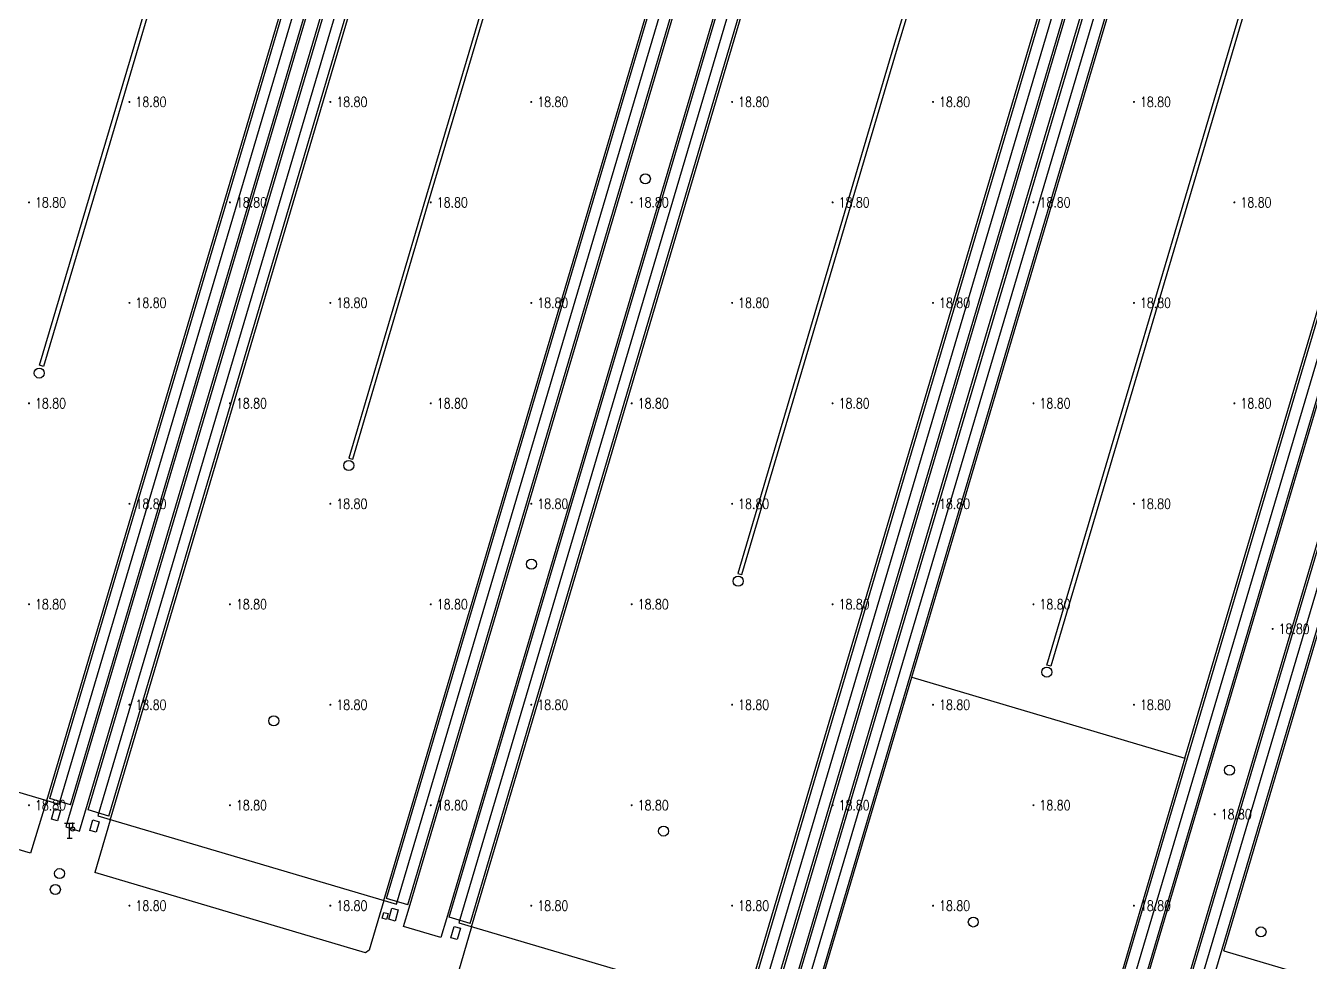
# Model space of a CAD drawing. Extents: x 404846 to 408477, y 3390929 to 3392894.
# Drawn here: x 407141 to 407268.9, y 3391408.7 to 3391502 of the extents above; entities that cross this region are included whole.
import ezdxf
from ezdxf.enums import TextEntityAlignment as Align

# ---------------------------------------------------------------- set-up
doc = ezdxf.new("R2010")
doc.units = 0
doc.header["$LTSCALE"] = 0.5
doc.header["$PDSIZE"] = 0.2
doc.layers.get('0').update_dxf_attribs({"linetype": 'CONTINUOUS'})
for name, color, linetype in [('3221', 6, 'CONTINUOUS'), ('DLSS', 4, 'CONTINUOUS'), ('FZTZ', 7, 'CONTINUOUS'), ('GCD', 1, 'CONTINUOUS'), ('GXYZ', 2, 'CONTINUOUS'), ('SXSS', 5, 'CONTINUOUS'), ('ZBTZ', 3, 'CONTINUOUS')]:
    doc.layers.add(name, color=color, linetype=linetype)
doc.styles.add('HZ', font='rs.shx', dxfattribs={"width": 0.8, "bigfont": 'hztxt.shx'})
doc.linetypes.add('1161', pattern='A,0,[149,AAA.SHX,S=0.15,R=0,X=0,Y=0],-1.6', length=1.6)

# ---------------------------------------------------------------- blocks, each defined once
blk = doc.blocks.new('gc063')
for p, q in [((-1, 3), (1, 3)), ((0, 0), (0, 3)), ((0.6, 3), (0.6, 2.2)), ((-0.5, 0), (0.5, 0))]:
    blk.add_line(p, q)
blk.add_circle((0.6, 1.8), 0.4)
blk.add_point((0.6, 3))
blk.add_point((0.6, 3))
blk = doc.blocks.new('GC200')
at = {"linetype": 'Continuous', "const_width": 0.2, "flags": 128}
blk.add_lwpolyline([(-0.1, 0, 1), (0.1, 0, 1)], format="xyb", close=True, dxfattribs=at)
blk = doc.blocks.new('gc188')
blk.add_circle((0, 0), 1)

msp = doc.modelspace()

# ---------------------------------------------------------------- linework, layer by layer
at = {"layer": '3221', "color": 6}
for points in [[(407234.327, 3391837.018, 18.856), (407229.106, 3391819.399, 19.16), (407206.274, 3391742.353, 18.808), (407162.437, 3391594.534, 18.759), (407162.436, 3391594.529, 18.759), (407114.642, 3391433.28, 18.971), (407144.364, 3391424.47, 18.971), (407192.157, 3391585.72, 18.759), (407235.995, 3391733.539, 18.808), (407264.05, 3391828.21, 18.856)], [(407267.879, 3391827.041, 18.936), (407262.683, 3391809.506, 18.936), (407195.338, 3391582.452, 18.722), (407148.218, 3391423.329, 18.971), (407177.942, 3391414.527, 18.971), (407225.062, 3391573.65, 18.722), (407292.406, 3391800.698, 18.936), (407297.602, 3391818.233, 18.936)], [(407303.8, 3391816.377, 18.932), (407298.633, 3391798.916, 18.932), (407231.278, 3391571.808, 18.722), (407222.971, 3391543.756, 18.87), (407184.159, 3391412.686, 18.971), (407213.883, 3391403.884, 18.971), (407252.696, 3391534.954, 18.87), (407261.001, 3391563.001, 18.722), (407323.097, 3391772.378, 18.812), (407328.359, 3391790.12, 18.896), (407333.525, 3391807.581, 18.816)], [(407217.722, 3391402.748, 18.971), (407335.51, 3391800.176, 18.825), (407336.757, 3391799.807, 18.825), (407365.227, 3391791.383, 18.825), (407247.438, 3391393.948, 18.971), (407217.722, 3391402.748, 18.971)], [(407253.652, 3391392.054, 18.971), (407367.759, 3391776.975, 18.886), (407396.218, 3391768.539, 18.886), (407397.498, 3391768.159, 18.886), (407283.391, 3391383.238, 19.062)]]:
    msp.add_polyline3d(points, close=True, dxfattribs=at)
at = {"layer": 'FZTZ', "linetype": 'Continuous', "flags": 128}
for points, elevation in [([(407143.882, 3391424.039), (407144.49, 3391423.866), (407144.189, 3391422.811), (407143.581, 3391422.985), (407143.882, 3391424.039)], 20.01), ([(407147.722, 3391422.913), (407148.33, 3391422.74), (407148.029, 3391421.685), (407147.422, 3391421.859), (407147.722, 3391422.913)], 20.01), ([(407177.121, 3391413.591), (407176.96, 3391413.005), (407176.531, 3391413.123), (407176.692, 3391413.709), (407177.121, 3391413.591)], 20.323), ([(407177.483, 3391414.134), (407178.104, 3391413.964), (407177.798, 3391412.85), (407177.177, 3391413.021), (407177.483, 3391414.134)], 20.287), ([(407183.678, 3391412.316), (407184.299, 3391412.146), (407183.983, 3391410.997), (407183.362, 3391411.167), (407183.678, 3391412.316)], 20.287)]:
    msp.add_lwpolyline(points, close=True, dxfattribs=dict(at, elevation=elevation))
at = {"layer": 'SXSS', "linetype": 'Continuous', "flags": 128}
for points, elevation in [([(407239.835, 3391795.199), (407220.83, 3391731.099), (407185.568, 3391612.251), (407180.125, 3391593.962), (407175.654, 3391578.858), (407171.933, 3391566.36), (407165.868, 3391545.88), (407161.339, 3391530.625), (407156.012, 3391512.666), (407149.4, 3391490.281), (407142.792, 3391468.055), (407142.408, 3391468.169), (407149.016, 3391490.395), (407155.629, 3391512.779), (407160.955, 3391530.738), (407165.484, 3391545.994), (407171.55, 3391566.474), (407175.271, 3391578.972), (407179.741, 3391594.076), (407185.184, 3391612.365), (407220.447, 3391731.212), (407239.451, 3391795.313), (407239.835, 3391795.199)], 18.762), ([(407222.721, 3391626.11), (407215.867, 3391603.003), (407206.936, 3391572.827), (407191.419, 3391520.464), (407180.658, 3391484.197), (407173.203, 3391458.921), (407173.587, 3391458.808), (407181.041, 3391484.083), (407191.803, 3391520.351), (407207.319, 3391572.713), (407216.25, 3391602.889), (407223.104, 3391625.996), (407249.162, 3391713.835), (407270.608, 3391786.132), (407270.225, 3391786.245), (407248.778, 3391713.949), (407222.721, 3391626.11)], 18.868), ([(407212.32, 3391447.345), (407227.812, 3391499.775), (407232.122, 3391514.045), (407240.69, 3391542.882), (407250.997, 3391577.811), (407255.306, 3391592.382), (407292.126, 3391716.668), (407309.302, 3391774.673), (407308.918, 3391774.787), (407291.743, 3391716.782), (407254.923, 3391592.496), (407250.613, 3391577.925), (407240.306, 3391542.996), (407231.739, 3391514.158), (407227.428, 3391499.888), (407211.937, 3391447.458), (407212.32, 3391447.345)], 18.831), ([(407290.032, 3391596.613), (407285.238, 3391580.297), (407274.532, 3391544.331), (407271.806, 3391535.157), (407262.537, 3391503.978), (407243.083, 3391438.214), (407242.699, 3391438.328), (407262.154, 3391504.091), (407271.423, 3391535.271), (407274.149, 3391544.445), (407284.855, 3391580.41), (407289.648, 3391596.726), (407318.373, 3391693.689), (407324.642, 3391714.831), (407333.041, 3391743.091), (407337.846, 3391759.266), (407338.229, 3391759.152), (407333.425, 3391742.977), (407325.025, 3391714.717), (407318.757, 3391693.575), (407290.032, 3391596.613)], 18.914)]:
    msp.add_lwpolyline(points, close=True, dxfattribs=dict(at, elevation=elevation))
at = {"layer": 'ZBTZ', "linetype": '1161', "flags": 128}
for points, elevation in [([(407146.4, 3391421.808), (407194.08, 3391582.824), (407261.436, 3391809.875), (407267.188, 3391829.286), (407265.83, 3391829.68), (407237.231, 3391733.173), (407193.403, 3391585.351), (407145.028, 3391422.239), (407146.4, 3391421.808)], 18.881), ([(407336.541, 3391799.871), (407333.228, 3391788.678), (407327.966, 3391770.934), (407265.87, 3391561.558), (407257.565, 3391533.512), (407218.753, 3391402.442), (407216.722, 3391403.044), (407255.535, 3391534.113), (407263.84, 3391562.159), (407325.936, 3391771.536), (407331.198, 3391789.279), (407334.51, 3391800.472), (407336.541, 3391799.871)], 18.847), ([(407366.255, 3391791.078), (407362.94, 3391779.876), (407357.675, 3391762.123), (407295.582, 3391552.753), (407287.278, 3391524.713), (407248.466, 3391393.644), (407246.377, 3391394.262), (407285.189, 3391525.332), (407293.493, 3391553.372), (407355.587, 3391762.743), (407360.852, 3391780.494), (407364.166, 3391791.697), (407366.255, 3391791.078)], 18.847), ([(407368.822, 3391776.66), (407254.75, 3391392.005), (407252.676, 3391392.621), (407366.748, 3391777.275), (407368.822, 3391776.66)], 18.904)]:
    msp.add_lwpolyline(points, close=True, dxfattribs=dict(at, elevation=elevation))
for points, elevation in [([(407143.417, 3391425.033), (407191.134, 3391586.023), (407234.934, 3391733.853), (407262.9, 3391828.223)], 18.817), ([(407145.483, 3391424.421), (407193.2, 3391585.411), (407237.035, 3391733.231), (407265.001, 3391827.601)], 18.849), ([(407147.249, 3391423.909), (407194.289, 3391582.763), (407261.639, 3391809.815), (407266.75, 3391827.065)], 18.891), ([(407149.292, 3391423.304), (407196.332, 3391582.157), (407263.733, 3391809.195), (407268.844, 3391826.444)], 18.891), ([(407298.836, 3391817.868), (407299.407, 3391819.817), (407303.123, 3391818.654), (407297.38, 3391799.287), (407230.029, 3391572.178), (407221.722, 3391544.126), (407182.91, 3391413.056)], 18.882), ([(407176.948, 3391415.081), (407223.997, 3391573.965), (407291.357, 3391801.009), (407296.488, 3391818.324)], 18.891), ([(407179.058, 3391414.456), (407226.107, 3391573.34), (407293.45, 3391800.389), (407298.58, 3391817.704)], 18.891), ([(407179.19, 3391414.158), (407226.309, 3391573.28), (407293.64, 3391800.333), (407298.836, 3391817.868)], 18.891), ([(407183.2, 3391413.237), (407221.939, 3391544.061), (407230.246, 3391572.114), (407297.591, 3391799.225), (407302.665, 3391816.37)], 18.886), ([(407185.288, 3391412.619), (407223.997, 3391543.452), (407232.304, 3391571.504), (407299.683, 3391798.605), (407304.757, 3391815.751)], 18.886), ([(407212.909, 3391404.427), (407251.653, 3391535.263), (407259.958, 3391563.31), (407322.007, 3391772.625), (407327.287, 3391790.437), (407332.405, 3391807.591)], 18.852), ([(407214.986, 3391403.812), (407253.729, 3391534.648), (407262.034, 3391562.695), (407324.114, 3391772.093), (407329.37, 3391789.821), (407334.483, 3391806.971)], 18.839), ([(407215.128, 3391403.516), (407253.94, 3391534.585), (407262.245, 3391562.632), (407324.301, 3391771.998), (407329.566, 3391789.763), (407333.46, 3391802.845)], 18.859), ([(407334.274, 3391800.542), (407319.008, 3391749.051), (407313.065, 3391729.054), (407302.95, 3391695.032), (407291.026, 3391654.663), (407274.291, 3391598.238), (407262.104, 3391557.178), (407235.433, 3391467.148), (407224.037, 3391428.605), (407216.512, 3391403.058), (407215.128, 3391403.516)], 18.876), ([(407251.913, 3391791.961), (407234.713, 3391733.919), (407190.909, 3391586.09), (407143.09, 3391424.821)], 18.841), ([(407149.433, 3391422.884), (407196.609, 3391582.075), (407258.322, 3391790.16)], 18.87), ([(407176.682, 3391414.9), (407223.801, 3391574.023), (407285.453, 3391781.926)], 18.87), ([(407251.854, 3391390.554), (407367.061, 3391779.273), (407363.309, 3391780.413), (407248.059, 3391391.676)], 18.786), ([(407185.408, 3391412.259), (407224.222, 3391543.385), (407232.529, 3391571.437), (407294.243, 3391779.43)], 18.869), ([(407260.315, 3391409.874), (407367.475, 3391771.36), (407369.028, 3391776.599)], 18.945), ([(407212.603, 3391404.169), (407251.401, 3391535.337), (407259.707, 3391563.384), (407321.39, 3391771.379)], 18.832), ([(407229.258, 3391437.124), (407257.782, 3391533.448), (407266.087, 3391561.494), (407325.924, 3391763.255)], 18.836), ([(407256.429, 3391429.078), (407284.953, 3391525.402), (407293.256, 3391553.442), (407353.123, 3391755.266)], 18.836), ([(407256.429, 3391429.078), (407244.729, 3391389.357), (407244.332, 3391389.056), (407217.367, 3391397.074), (407229.258, 3391437.124)], 18.873), ([(407229.258, 3391437.124), (407256.429, 3391429.078)], 18.944), ([(407143.09, 3391424.821), (407141.51, 3391419.597), (407114.295, 3391427.639), (407115.861, 3391432.918)], 18.893), ([(407145.483, 3391424.421), (407143.417, 3391425.033)], 18.939), ([(407149.292, 3391423.304), (407147.249, 3391423.909)], 18.971), ([(407149.433, 3391422.884), (407147.894, 3391417.696)], 18.971), ([(407176.682, 3391414.9), (407175.237, 3391409.956), (407174.867, 3391409.692), (407147.894, 3391417.696)], 18.971), ([(407179.058, 3391414.456), (407176.948, 3391415.081)], 18.971), ([(407182.91, 3391413.056), (407182.371, 3391411.208), (407178.637, 3391412.314), (407179.19, 3391414.158)], 18.971), ([(407185.288, 3391412.619), (407183.2, 3391413.237)], 18.971), ([(407185.408, 3391412.259), (407183.884, 3391407.033), (407211.068, 3391398.983)], 18.971), ([(407260.315, 3391409.874), (407287.505, 3391401.814)], 19.062)]:
    msp.add_lwpolyline(points, dxfattribs=dict(at, elevation=elevation))

# ---------------------------------------------------------------- block references
at = {"layer": 'DLSS', "linetype": 'Continuous', "xscale": 0.5, "yscale": 0.5}
msp.add_blockref('gc063', (407145.4, 3391421.106, 19.088), dxfattribs=at)
at = {"layer": 'GCD', "linetype": 'Continuous'}
ref = msp.add_blockref('GC200', (407151.358, 3391494.379, 18.8), dxfattribs=dict(at, xscale=0.5, yscale=0.5, zscale=0.5))
ref.add_attrib('height', '18.80', dxfattribs={"linetype": 'Continuous', "height": 1, "style": 'HZ', "width": 0.8}).set_placement((407151.958, 3391494.379, 18.8), align=Align.MIDDLE_LEFT)
ref = msp.add_blockref('GC200', (407171.358, 3391494.379, 18.8), dxfattribs=dict(at, xscale=0.5, yscale=0.5, zscale=0.5))
ref.add_attrib('height', '18.80', dxfattribs={"linetype": 'Continuous', "height": 1, "style": 'HZ', "width": 0.8}).set_placement((407171.958, 3391494.379, 18.8), align=Align.MIDDLE_LEFT)
ref = msp.add_blockref('GC200', (407191.358, 3391494.379, 18.8), dxfattribs=dict(at, xscale=0.5, yscale=0.5, zscale=0.5))
ref.add_attrib('height', '18.80', dxfattribs={"linetype": 'Continuous', "height": 1, "style": 'HZ', "width": 0.8}).set_placement((407191.958, 3391494.379, 18.8), align=Align.MIDDLE_LEFT)
ref = msp.add_blockref('GC200', (407211.358, 3391494.379, 18.8), dxfattribs=dict(at, xscale=0.5, yscale=0.5, zscale=0.5))
ref.add_attrib('height', '18.80', dxfattribs={"linetype": 'Continuous', "height": 1, "style": 'HZ', "width": 0.8}).set_placement((407211.958, 3391494.379, 18.8), align=Align.MIDDLE_LEFT)
ref = msp.add_blockref('GC200', (407231.358, 3391494.379, 18.8), dxfattribs=dict(at, xscale=0.5, yscale=0.5, zscale=0.5))
ref.add_attrib('height', '18.80', dxfattribs={"linetype": 'Continuous', "height": 1, "style": 'HZ', "width": 0.8}).set_placement((407231.958, 3391494.379, 18.8), align=Align.MIDDLE_LEFT)
ref = msp.add_blockref('GC200', (407251.358, 3391494.379, 18.8), dxfattribs=dict(at, xscale=0.5, yscale=0.5, zscale=0.5))
ref.add_attrib('height', '18.80', dxfattribs={"linetype": 'Continuous', "height": 1, "style": 'HZ', "width": 0.8}).set_placement((407251.958, 3391494.379, 18.8), align=Align.MIDDLE_LEFT)
ref = msp.add_blockref('GC200', (407141.358, 3391484.379, 18.8), dxfattribs=dict(at, xscale=0.5, yscale=0.5, zscale=0.5))
ref.add_attrib('height', '18.80', dxfattribs={"linetype": 'Continuous', "height": 1, "style": 'HZ', "width": 0.8}).set_placement((407141.958, 3391484.379, 18.8), align=Align.MIDDLE_LEFT)
ref = msp.add_blockref('GC200', (407161.358, 3391484.379, 18.8), dxfattribs=dict(at, xscale=0.5, yscale=0.5, zscale=0.5))
ref.add_attrib('height', '18.80', dxfattribs={"linetype": 'Continuous', "height": 1, "style": 'HZ', "width": 0.8}).set_placement((407161.958, 3391484.379, 18.8), align=Align.MIDDLE_LEFT)
ref = msp.add_blockref('GC200', (407181.358, 3391484.379, 18.8), dxfattribs=dict(at, xscale=0.5, yscale=0.5, zscale=0.5))
ref.add_attrib('height', '18.80', dxfattribs={"linetype": 'Continuous', "height": 1, "style": 'HZ', "width": 0.8}).set_placement((407181.958, 3391484.379, 18.8), align=Align.MIDDLE_LEFT)
ref = msp.add_blockref('GC200', (407201.358, 3391484.379, 18.8), dxfattribs=dict(at, xscale=0.5, yscale=0.5, zscale=0.5))
ref.add_attrib('height', '18.80', dxfattribs={"linetype": 'Continuous', "height": 1, "style": 'HZ', "width": 0.8}).set_placement((407201.958, 3391484.379, 18.8), align=Align.MIDDLE_LEFT)
ref = msp.add_blockref('GC200', (407221.358, 3391484.379, 18.8), dxfattribs=dict(at, xscale=0.5, yscale=0.5, zscale=0.5))
ref.add_attrib('height', '18.80', dxfattribs={"linetype": 'Continuous', "height": 1, "style": 'HZ', "width": 0.8}).set_placement((407221.958, 3391484.379, 18.8), align=Align.MIDDLE_LEFT)
ref = msp.add_blockref('GC200', (407241.358, 3391484.379, 18.8), dxfattribs=dict(at, xscale=0.5, yscale=0.5, zscale=0.5))
ref.add_attrib('height', '18.80', dxfattribs={"linetype": 'Continuous', "height": 1, "style": 'HZ', "width": 0.8}).set_placement((407241.958, 3391484.379, 18.8), align=Align.MIDDLE_LEFT)
ref = msp.add_blockref('GC200', (407261.358, 3391484.379, 18.8), dxfattribs=dict(at, xscale=0.5, yscale=0.5, zscale=0.5))
ref.add_attrib('height', '18.80', dxfattribs={"linetype": 'Continuous', "height": 1, "style": 'HZ', "width": 0.8}).set_placement((407261.958, 3391484.379, 18.8), align=Align.MIDDLE_LEFT)
ref = msp.add_blockref('GC200', (407151.358, 3391474.379, 18.8), dxfattribs=dict(at, xscale=0.5, yscale=0.5, zscale=0.5))
ref.add_attrib('height', '18.80', dxfattribs={"linetype": 'Continuous', "height": 1, "style": 'HZ', "width": 0.8}).set_placement((407151.958, 3391474.379, 18.8), align=Align.MIDDLE_LEFT)
ref = msp.add_blockref('GC200', (407171.358, 3391474.379, 18.8), dxfattribs=dict(at, xscale=0.5, yscale=0.5, zscale=0.5))
ref.add_attrib('height', '18.80', dxfattribs={"linetype": 'Continuous', "height": 1, "style": 'HZ', "width": 0.8}).set_placement((407171.958, 3391474.379, 18.8), align=Align.MIDDLE_LEFT)
ref = msp.add_blockref('GC200', (407191.358, 3391474.379, 18.8), dxfattribs=dict(at, xscale=0.5, yscale=0.5, zscale=0.5))
ref.add_attrib('height', '18.80', dxfattribs={"linetype": 'Continuous', "height": 1, "style": 'HZ', "width": 0.8}).set_placement((407191.958, 3391474.379, 18.8), align=Align.MIDDLE_LEFT)
ref = msp.add_blockref('GC200', (407211.358, 3391474.379, 18.8), dxfattribs=dict(at, xscale=0.5, yscale=0.5, zscale=0.5))
ref.add_attrib('height', '18.80', dxfattribs={"linetype": 'Continuous', "height": 1, "style": 'HZ', "width": 0.8}).set_placement((407211.958, 3391474.379, 18.8), align=Align.MIDDLE_LEFT)
ref = msp.add_blockref('GC200', (407231.358, 3391474.379, 18.8), dxfattribs=dict(at, xscale=0.5, yscale=0.5, zscale=0.5))
ref.add_attrib('height', '18.80', dxfattribs={"linetype": 'Continuous', "height": 1, "style": 'HZ', "width": 0.8}).set_placement((407231.958, 3391474.379, 18.8), align=Align.MIDDLE_LEFT)
ref = msp.add_blockref('GC200', (407251.358, 3391474.379, 18.8), dxfattribs=dict(at, xscale=0.5, yscale=0.5, zscale=0.5))
ref.add_attrib('height', '18.80', dxfattribs={"linetype": 'Continuous', "height": 1, "style": 'HZ', "width": 0.8}).set_placement((407251.958, 3391474.379, 18.8), align=Align.MIDDLE_LEFT)
ref = msp.add_blockref('GC200', (407141.358, 3391464.379, 18.8), dxfattribs=dict(at, xscale=0.5, yscale=0.5, zscale=0.5))
ref.add_attrib('height', '18.80', dxfattribs={"linetype": 'Continuous', "height": 1, "style": 'HZ', "width": 0.8}).set_placement((407141.958, 3391464.379, 18.8), align=Align.MIDDLE_LEFT)
ref = msp.add_blockref('GC200', (407161.358, 3391464.379, 18.8), dxfattribs=dict(at, xscale=0.5, yscale=0.5, zscale=0.5))
ref.add_attrib('height', '18.80', dxfattribs={"linetype": 'Continuous', "height": 1, "style": 'HZ', "width": 0.8}).set_placement((407161.958, 3391464.379, 18.8), align=Align.MIDDLE_LEFT)
ref = msp.add_blockref('GC200', (407181.358, 3391464.379, 18.8), dxfattribs=dict(at, xscale=0.5, yscale=0.5, zscale=0.5))
ref.add_attrib('height', '18.80', dxfattribs={"linetype": 'Continuous', "height": 1, "style": 'HZ', "width": 0.8}).set_placement((407181.958, 3391464.379, 18.8), align=Align.MIDDLE_LEFT)
ref = msp.add_blockref('GC200', (407201.358, 3391464.379, 18.8), dxfattribs=dict(at, xscale=0.5, yscale=0.5, zscale=0.5))
ref.add_attrib('height', '18.80', dxfattribs={"linetype": 'Continuous', "height": 1, "style": 'HZ', "width": 0.8}).set_placement((407201.958, 3391464.379, 18.8), align=Align.MIDDLE_LEFT)
ref = msp.add_blockref('GC200', (407221.358, 3391464.379, 18.8), dxfattribs=dict(at, xscale=0.5, yscale=0.5, zscale=0.5))
ref.add_attrib('height', '18.80', dxfattribs={"linetype": 'Continuous', "height": 1, "style": 'HZ', "width": 0.8}).set_placement((407221.958, 3391464.379, 18.8), align=Align.MIDDLE_LEFT)
ref = msp.add_blockref('GC200', (407241.358, 3391464.379, 18.8), dxfattribs=dict(at, xscale=0.5, yscale=0.5, zscale=0.5))
ref.add_attrib('height', '18.80', dxfattribs={"linetype": 'Continuous', "height": 1, "style": 'HZ', "width": 0.8}).set_placement((407241.958, 3391464.379, 18.8), align=Align.MIDDLE_LEFT)
ref = msp.add_blockref('GC200', (407261.358, 3391464.379, 18.8), dxfattribs=dict(at, xscale=0.5, yscale=0.5, zscale=0.5))
ref.add_attrib('height', '18.80', dxfattribs={"linetype": 'Continuous', "height": 1, "style": 'HZ', "width": 0.8}).set_placement((407261.958, 3391464.379, 18.8), align=Align.MIDDLE_LEFT)
ref = msp.add_blockref('GC200', (407151.358, 3391454.379, 18.8), dxfattribs=dict(at, xscale=0.5, yscale=0.5, zscale=0.5))
ref.add_attrib('height', '18.80', dxfattribs={"linetype": 'Continuous', "height": 1, "style": 'HZ', "width": 0.8}).set_placement((407151.958, 3391454.379, 18.8), align=Align.MIDDLE_LEFT)
ref = msp.add_blockref('GC200', (407171.358, 3391454.379, 18.8), dxfattribs=dict(at, xscale=0.5, yscale=0.5, zscale=0.5))
ref.add_attrib('height', '18.80', dxfattribs={"linetype": 'Continuous', "height": 1, "style": 'HZ', "width": 0.8}).set_placement((407171.958, 3391454.379, 18.8), align=Align.MIDDLE_LEFT)
ref = msp.add_blockref('GC200', (407191.358, 3391454.379, 18.8), dxfattribs=dict(at, xscale=0.5, yscale=0.5, zscale=0.5))
ref.add_attrib('height', '18.80', dxfattribs={"linetype": 'Continuous', "height": 1, "style": 'HZ', "width": 0.8}).set_placement((407191.958, 3391454.379, 18.8), align=Align.MIDDLE_LEFT)
ref = msp.add_blockref('GC200', (407211.358, 3391454.379, 18.8), dxfattribs=dict(at, xscale=0.5, yscale=0.5, zscale=0.5))
ref.add_attrib('height', '18.80', dxfattribs={"linetype": 'Continuous', "height": 1, "style": 'HZ', "width": 0.8}).set_placement((407211.958, 3391454.379, 18.8), align=Align.MIDDLE_LEFT)
ref = msp.add_blockref('GC200', (407231.358, 3391454.379, 18.8), dxfattribs=dict(at, xscale=0.5, yscale=0.5, zscale=0.5))
ref.add_attrib('height', '18.80', dxfattribs={"linetype": 'Continuous', "height": 1, "style": 'HZ', "width": 0.8}).set_placement((407231.958, 3391454.379, 18.8), align=Align.MIDDLE_LEFT)
ref = msp.add_blockref('GC200', (407251.358, 3391454.379, 18.8), dxfattribs=dict(at, xscale=0.5, yscale=0.5, zscale=0.5))
ref.add_attrib('height', '18.80', dxfattribs={"linetype": 'Continuous', "height": 1, "style": 'HZ', "width": 0.8}).set_placement((407251.958, 3391454.379, 18.8), align=Align.MIDDLE_LEFT)
ref = msp.add_blockref('GC200', (407141.358, 3391444.379, 18.8), dxfattribs=dict(at, xscale=0.5, yscale=0.5, zscale=0.5))
ref.add_attrib('height', '18.80', dxfattribs={"linetype": 'Continuous', "height": 1, "style": 'HZ', "width": 0.8}).set_placement((407141.958, 3391444.379, 18.8), align=Align.MIDDLE_LEFT)
ref = msp.add_blockref('GC200', (407161.358, 3391444.379, 18.8), dxfattribs=dict(at, xscale=0.5, yscale=0.5, zscale=0.5))
ref.add_attrib('height', '18.80', dxfattribs={"linetype": 'Continuous', "height": 1, "style": 'HZ', "width": 0.8}).set_placement((407161.958, 3391444.379, 18.8), align=Align.MIDDLE_LEFT)
ref = msp.add_blockref('GC200', (407181.358, 3391444.379, 18.8), dxfattribs=dict(at, xscale=0.5, yscale=0.5, zscale=0.5))
ref.add_attrib('height', '18.80', dxfattribs={"linetype": 'Continuous', "height": 1, "style": 'HZ', "width": 0.8}).set_placement((407181.958, 3391444.379, 18.8), align=Align.MIDDLE_LEFT)
ref = msp.add_blockref('GC200', (407201.358, 3391444.379, 18.8), dxfattribs=dict(at, xscale=0.5, yscale=0.5, zscale=0.5))
ref.add_attrib('height', '18.80', dxfattribs={"linetype": 'Continuous', "height": 1, "style": 'HZ', "width": 0.8}).set_placement((407201.958, 3391444.379, 18.8), align=Align.MIDDLE_LEFT)
ref = msp.add_blockref('GC200', (407221.358, 3391444.379, 18.8), dxfattribs=dict(at, xscale=0.5, yscale=0.5, zscale=0.5))
ref.add_attrib('height', '18.80', dxfattribs={"linetype": 'Continuous', "height": 1, "style": 'HZ', "width": 0.8}).set_placement((407221.958, 3391444.379, 18.8), align=Align.MIDDLE_LEFT)
ref = msp.add_blockref('GC200', (407241.358, 3391444.379, 18.8), dxfattribs=dict(at, xscale=0.5, yscale=0.5, zscale=0.5))
ref.add_attrib('height', '18.80', dxfattribs={"linetype": 'Continuous', "height": 1, "style": 'HZ', "width": 0.8}).set_placement((407241.958, 3391444.379, 18.8), align=Align.MIDDLE_LEFT)
ref = msp.add_blockref('GC200', (407265.166, 3391441.93, 18.8), dxfattribs=dict(at, xscale=0.5, yscale=0.5, zscale=0.5))
ref.add_attrib('height', '18.80', dxfattribs={"linetype": 'Continuous', "height": 1, "style": 'HZ', "width": 0.8}).set_placement((407265.766, 3391441.93, 18.8), align=Align.MIDDLE_LEFT)
ref = msp.add_blockref('GC200', (407151.358, 3391434.379, 18.8), dxfattribs=dict(at, xscale=0.5, yscale=0.5, zscale=0.5))
ref.add_attrib('height', '18.80', dxfattribs={"linetype": 'Continuous', "height": 1, "style": 'HZ', "width": 0.8}).set_placement((407151.958, 3391434.379, 18.8), align=Align.MIDDLE_LEFT)
ref = msp.add_blockref('GC200', (407171.358, 3391434.379, 18.8), dxfattribs=dict(at, xscale=0.5, yscale=0.5, zscale=0.5))
ref.add_attrib('height', '18.80', dxfattribs={"linetype": 'Continuous', "height": 1, "style": 'HZ', "width": 0.8}).set_placement((407171.958, 3391434.379, 18.8), align=Align.MIDDLE_LEFT)
ref = msp.add_blockref('GC200', (407191.358, 3391434.379, 18.8), dxfattribs=dict(at, xscale=0.5, yscale=0.5, zscale=0.5))
ref.add_attrib('height', '18.80', dxfattribs={"linetype": 'Continuous', "height": 1, "style": 'HZ', "width": 0.8}).set_placement((407191.958, 3391434.379, 18.8), align=Align.MIDDLE_LEFT)
ref = msp.add_blockref('GC200', (407211.358, 3391434.379, 18.8), dxfattribs=dict(at, xscale=0.5, yscale=0.5, zscale=0.5))
ref.add_attrib('height', '18.80', dxfattribs={"linetype": 'Continuous', "height": 1, "style": 'HZ', "width": 0.8}).set_placement((407211.958, 3391434.379, 18.8), align=Align.MIDDLE_LEFT)
ref = msp.add_blockref('GC200', (407231.358, 3391434.379, 18.8), dxfattribs=dict(at, xscale=0.5, yscale=0.5, zscale=0.5))
ref.add_attrib('height', '18.80', dxfattribs={"linetype": 'Continuous', "height": 1, "style": 'HZ', "width": 0.8}).set_placement((407231.958, 3391434.379, 18.8), align=Align.MIDDLE_LEFT)
ref = msp.add_blockref('GC200', (407251.358, 3391434.379, 18.8), dxfattribs=dict(at, xscale=0.5, yscale=0.5, zscale=0.5))
ref.add_attrib('height', '18.80', dxfattribs={"linetype": 'Continuous', "height": 1, "style": 'HZ', "width": 0.8}).set_placement((407251.958, 3391434.379, 18.8), align=Align.MIDDLE_LEFT)
ref = msp.add_blockref('GC200', (407141.358, 3391424.379, 18.8), dxfattribs=dict(at, xscale=0.5, yscale=0.5, zscale=0.5))
ref.add_attrib('height', '18.80', dxfattribs={"linetype": 'Continuous', "height": 1, "style": 'HZ', "width": 0.8}).set_placement((407141.958, 3391424.379, 18.8), align=Align.MIDDLE_LEFT)
ref = msp.add_blockref('GC200', (407161.358, 3391424.379, 18.8), dxfattribs=dict(at, xscale=0.5, yscale=0.5, zscale=0.5))
ref.add_attrib('height', '18.80', dxfattribs={"linetype": 'Continuous', "height": 1, "style": 'HZ', "width": 0.8}).set_placement((407161.958, 3391424.379, 18.8), align=Align.MIDDLE_LEFT)
ref = msp.add_blockref('GC200', (407181.358, 3391424.379, 18.8), dxfattribs=dict(at, xscale=0.5, yscale=0.5, zscale=0.5))
ref.add_attrib('height', '18.80', dxfattribs={"linetype": 'Continuous', "height": 1, "style": 'HZ', "width": 0.8}).set_placement((407181.958, 3391424.379, 18.8), align=Align.MIDDLE_LEFT)
ref = msp.add_blockref('GC200', (407201.358, 3391424.379, 18.8), dxfattribs=dict(at, xscale=0.5, yscale=0.5, zscale=0.5))
ref.add_attrib('height', '18.80', dxfattribs={"linetype": 'Continuous', "height": 1, "style": 'HZ', "width": 0.8}).set_placement((407201.958, 3391424.379, 18.8), align=Align.MIDDLE_LEFT)
ref = msp.add_blockref('GC200', (407221.358, 3391424.379, 18.8), dxfattribs=dict(at, xscale=0.5, yscale=0.5, zscale=0.5))
ref.add_attrib('height', '18.80', dxfattribs={"linetype": 'Continuous', "height": 1, "style": 'HZ', "width": 0.8}).set_placement((407221.958, 3391424.379, 18.8), align=Align.MIDDLE_LEFT)
ref = msp.add_blockref('GC200', (407241.358, 3391424.379, 18.8), dxfattribs=dict(at, xscale=0.5, yscale=0.5, zscale=0.5))
ref.add_attrib('height', '18.80', dxfattribs={"linetype": 'Continuous', "height": 1, "style": 'HZ', "width": 0.8}).set_placement((407241.958, 3391424.379, 18.8), align=Align.MIDDLE_LEFT)
ref = msp.add_blockref('GC200', (407259.399, 3391423.475, 18.8), dxfattribs=dict(at, xscale=0.5, yscale=0.5, zscale=0.5))
ref.add_attrib('height', '18.80', dxfattribs={"linetype": 'Continuous', "height": 1, "style": 'HZ', "width": 0.8}).set_placement((407259.999, 3391423.475, 18.8), align=Align.MIDDLE_LEFT)
ref = msp.add_blockref('GC200', (407151.358, 3391414.379, 18.8), dxfattribs=dict(at, xscale=0.5, yscale=0.5, zscale=0.5))
ref.add_attrib('height', '18.80', dxfattribs={"linetype": 'Continuous', "height": 1, "style": 'HZ', "width": 0.8}).set_placement((407151.958, 3391414.379, 18.8), align=Align.MIDDLE_LEFT)
ref = msp.add_blockref('GC200', (407171.358, 3391414.379, 18.8), dxfattribs=dict(at, xscale=0.5, yscale=0.5, zscale=0.5))
ref.add_attrib('height', '18.80', dxfattribs={"linetype": 'Continuous', "height": 1, "style": 'HZ', "width": 0.8}).set_placement((407171.958, 3391414.379, 18.8), align=Align.MIDDLE_LEFT)
ref = msp.add_blockref('GC200', (407191.358, 3391414.379, 18.8), dxfattribs=dict(at, xscale=0.5, yscale=0.5, zscale=0.5))
ref.add_attrib('height', '18.80', dxfattribs={"linetype": 'Continuous', "height": 1, "style": 'HZ', "width": 0.8}).set_placement((407191.958, 3391414.379, 18.8), align=Align.MIDDLE_LEFT)
ref = msp.add_blockref('GC200', (407211.358, 3391414.379, 18.8), dxfattribs=dict(at, xscale=0.5, yscale=0.5, zscale=0.5))
ref.add_attrib('height', '18.80', dxfattribs={"linetype": 'Continuous', "height": 1, "style": 'HZ', "width": 0.8}).set_placement((407211.958, 3391414.379, 18.8), align=Align.MIDDLE_LEFT)
ref = msp.add_blockref('GC200', (407231.358, 3391414.379, 18.8), dxfattribs=dict(at, xscale=0.5, yscale=0.5, zscale=0.5))
ref.add_attrib('height', '18.80', dxfattribs={"linetype": 'Continuous', "height": 1, "style": 'HZ', "width": 0.8}).set_placement((407231.958, 3391414.379, 18.8), align=Align.MIDDLE_LEFT)
ref = msp.add_blockref('GC200', (407251.358, 3391414.379, 18.8), dxfattribs=dict(at, xscale=0.5, yscale=0.5, zscale=0.5))
ref.add_attrib('height', '18.80', dxfattribs={"linetype": 'Continuous', "height": 1, "style": 'HZ', "width": 0.8}).set_placement((407251.958, 3391414.379, 18.8), align=Align.MIDDLE_LEFT)
at = {"layer": 'GXYZ', "linetype": 'Continuous', "xscale": 0.5, "yscale": 0.5}
for p in [(407202.717, 3391486.725, 18.759), (407142.38, 3391467.391, 18.797), (407173.188, 3391458.189, 18.635), (407191.374, 3391448.372, 18.759), (407211.96, 3391446.683, 18.908), (407242.69, 3391437.632, 18.908), (407165.719, 3391432.779, 18.963), (407260.873, 3391427.856, 19.083), (407204.53, 3391421.806, 18.899), (407144.404, 3391417.574, 18.839), (407143.98, 3391415.994, 18.839), (407235.365, 3391412.752, 18.957), (407264.007, 3391411.765, 19.212)]:
    msp.add_blockref('gc188', p, dxfattribs=at)

doc.saveas('drawing.dxf')
